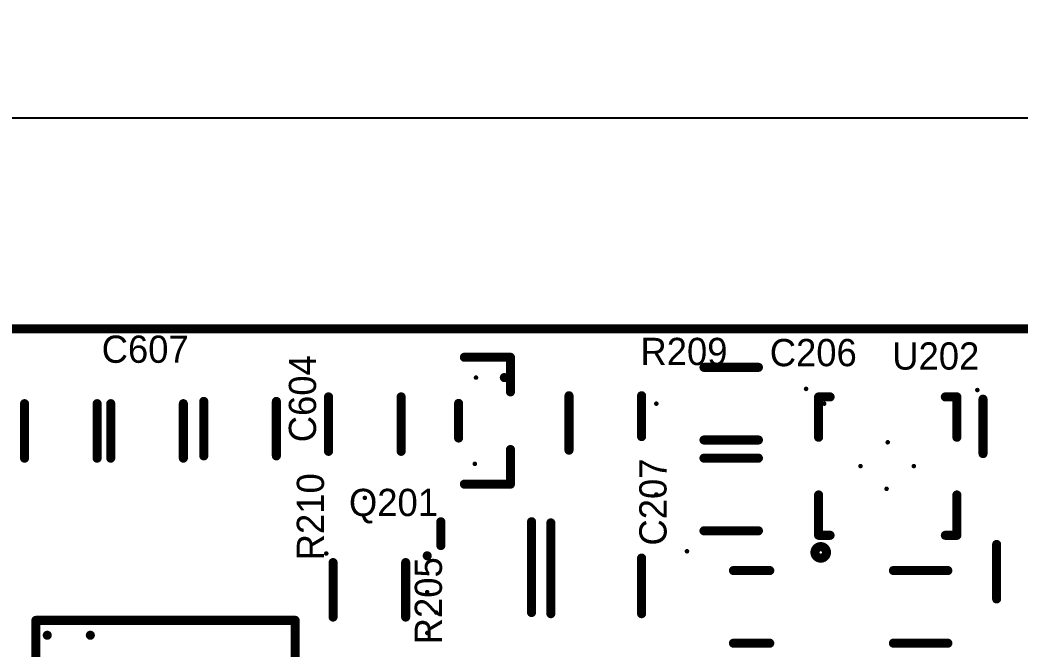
# Model space of a CAD drawing. Extents: x -22 to 197, y -17 to 116.
# Drawn here: x 107.65 to 129.69, y 68.19 to 82.07 of the extents above; entities that cross this region are included whole.
import ezdxf

# ---------------------------------------------------------------- set-up
doc = ezdxf.new("R2010")
doc.units = 0
doc.header["$MEASUREMENT"] = 0
doc.layers.get('0').update_dxf_attribs({"linetype": 'CONTINUOUS'})
doc.layers.get('DEFPOINTS').update_dxf_attribs({"linetype": 'CONTINUOUS'})
for name, color, linetype in [('DRILLDRAWING', 1, 'CONTINUOUS'), ('MECHANICAL1', 6, 'CONTINUOUS'), ('TOPOVERLAY', 2, 'CONTINUOUS')]:
    doc.layers.add(name, color=color, linetype=linetype)
doc.dimstyles.get("Standard").update_dxf_attribs({"dimtxt": 0.18, "dimasz": 0.18, "dimexe": 0.18, "dimexo": 0.0625, "dimgap": 0.09, "dimtad": 0, "dimtih": 1, "dimtoh": 1, "dimdec": 4, "dimzin": 0, "dimtxsty": 'STANDARD', "dimcen": 0.09, "dimazin": 3, "dimtfac": 1, "dimtdec": 4, "dimtofl": 0, "dimtmove": 0, "dimatfit": 3, "dimtolj": 1, "dimtzin": 0})

# ---------------------------------------------------------------- blocks, each defined once
blk = doc.blocks.new('*D1')
at = {"color": 0, "linetype": 'BYBLOCK'}
for p, q in [((92.05, 75.33), (92.05, 80.911)), ((185.05, 75.33), (185.05, 80.911)), ((93.05, 79.911), (184.05, 79.911))]:
    blk.add_line(p, q, dxfattribs=at)
for points in [[(93.05, 80.078), (93.05, 79.744), (92.05, 79.911)], [(184.05, 80.078), (184.05, 79.744), (185.05, 79.911)]]:
    blk.add_solid(points, dxfattribs=at)
at = {"layer": 'DEFPOINTS', "color": 0, "linetype": 'BYBLOCK'}
for p in [(185.05, 79.911), (92.05, 75.268), (185.05, 75.268)]:
    blk.add_point(p, dxfattribs=at)
at = {"color": 0, "linetype": 'BYBLOCK', "insert": (138.55, 81.411), "char_height": 1, "attachment_point": 5}
blk.add_mtext('\\A1;93.0', dxfattribs=at)

msp = doc.modelspace()

# ---------------------------------------------------------------- linework, layer by layer
at = {"layer": 'DRILLDRAWING', "const_width": 0.2}
msp.add_lwpolyline([(92.05, 75.268), (185.05, 75.268)], dxfattribs=at)
at = {"layer": 'DRILLDRAWING'}
for points, const_width in [([(118.275, 74.193, 1), (118.375, 74.193, 1)], 0.1), ([(117.675, 74.193, 1), (117.725, 74.193, 1)], 0.05), ([(124.95, 73.943, 1), (125, 73.943, 1)], 0.05), ([(128.725, 73.918, 1), (128.775, 73.918, 1)], 0.05), ([(121.65, 73.618, 1), (121.7, 73.618, 1)], 0.05), ([(125.35, 73.618, 1), (125.4, 73.618, 1)], 0.05), ([(125.175, 73.143, 1), (125.225, 73.143, 1)], 0.05), ([(126.75, 72.768, 1), (126.8, 72.768, 1)], 0.05), ([(117.65, 72.293, 1), (117.7, 72.293, 1)], 0.05), ([(126.15, 72.243, 1), (126.2, 72.243, 1)], 0.05), ([(127.325, 72.243, 1), (127.375, 72.243, 1)], 0.05), ([(121.65, 71.618, 1), (121.7, 71.618, 1)], 0.05), ([(126.725, 71.743, 1), (126.775, 71.743, 1)], 0.05), ([(115.225, 71.543, 1), (115.275, 71.543, 1)], 0.05), ([(114.375, 70.318, 1), (114.425, 70.318, 1)], 0.05), ([(116.575, 70.268, 1), (116.675, 70.268, 1)], 0.1), ([(122.325, 70.368, 1), (122.375, 70.368, 1)], 0.05), ([(116.6, 69.468, 1), (116.65, 69.468, 1)], 0.05), ([(116.8, 69.018, 1), (116.85, 69.018, 1)], 0.05), ([(108.2, 68.518, 1), (108.3, 68.518, 1)], 0.1), ([(109.15, 68.518, 1), (109.25, 68.518, 1)], 0.1), ([(116.6, 68.568, 1), (116.65, 68.568, 1)], 0.05)]:
    msp.add_lwpolyline(points, format="xyb", close=True, dxfattribs=dict(at, const_width=const_width))
at = {"layer": 'MECHANICAL1', "const_width": 0.2}
msp.add_lwpolyline([(92.05, 75.268), (185.05, 75.268)], dxfattribs=at)
at = {"layer": 'TOPOVERLAY', "const_width": 0.2}
for points in [[(117.444, 74.64), (118.46, 74.64)], [(118.46, 73.878), (118.46, 74.64)], [(122.725, 74.418), (123.925, 74.418)], [(114.45, 72.568), (114.45, 73.768)], [(116.05, 72.568), (116.05, 73.768)], [(119.75, 72.593), (119.75, 73.793)], [(121.35, 72.893), (121.35, 73.793)], [(125.251, 73.767), (125.505, 73.767)], [(125.251, 72.878), (125.251, 73.767)], [(128.045, 73.767), (128.299, 73.767)], [(128.299, 72.878), (128.299, 73.767)], [(107.75, 72.418), (107.75, 73.618)], [(109.35, 72.418), (109.35, 73.618)], [(109.65, 72.418), (109.65, 73.618)], [(111.25, 72.418), (111.25, 73.618)], [(111.7, 72.468), (111.7, 73.668)], [(113.3, 72.468), (113.3, 73.668)], [(117.317, 72.862), (117.317, 73.624)], [(128.875, 72.518), (128.875, 73.718)], [(122.725, 72.818), (123.925, 72.818)], [(118.46, 71.846), (118.46, 72.608)], [(122.725, 72.418), (123.925, 72.418)], [(117.444, 71.846), (118.46, 71.846)], [(125.251, 70.719), (125.251, 71.608)], [(128.299, 70.719), (128.299, 71.608)], [(116.925, 70.493), (116.925, 71.018)], [(118.925, 69.018), (118.925, 71.018)], [(119.35, 68.993), (119.35, 70.993)], [(122.725, 70.818), (123.925, 70.818)], [(125.251, 70.719), (125.505, 70.719)], [(128.045, 70.719), (128.299, 70.719)], [(129.175, 69.318), (129.175, 70.518)], [(121.35, 68.993), (121.35, 70.218)], [(114.55, 68.918), (114.55, 70.118)], [(116.15, 68.918), (116.15, 70.118)], [(123.375, 69.943), (124.175, 69.943)], [(126.9, 69.943), (128.1, 69.943)], [(108, 68.846), (113.715, 68.846)], [(108, 65.29), (108, 68.846)], [(113.715, 67.576), (113.715, 68.846)], [(123.375, 68.343), (124.175, 68.343)], [(126.9, 68.343), (128.1, 68.343)]]:
    msp.add_lwpolyline(points, dxfattribs=at)
at = {"layer": 'TOPOVERLAY'}
for points, const_width in [([(117.394, 74.64, 1), (117.494, 74.64, 1)], 0.1), ([(118.41, 74.64, 1), (118.51, 74.64, 1)], 0.1), ([(118.41, 74.64, 1), (118.51, 74.64, 1)], 0.1), ([(122.675, 74.418, 1), (122.775, 74.418, 1)], 0.1), ([(123.875, 74.418, 1), (123.975, 74.418, 1)], 0.1), ([(114.4, 73.768, 1), (114.5, 73.768, 1)], 0.1), ([(116, 73.768, 1), (116.1, 73.768, 1)], 0.1), ([(118.41, 73.878, 1), (118.51, 73.878, 1)], 0.1), ([(119.7, 73.793, 1), (119.8, 73.793, 1)], 0.1), ([(121.3, 73.793, 1), (121.4, 73.793, 1)], 0.1), ([(125.201, 73.767, 1), (125.301, 73.767, 1)], 0.1), ([(125.201, 73.767, 1), (125.301, 73.767, 1)], 0.1), ([(125.455, 73.767, 1), (125.555, 73.767, 1)], 0.1), ([(127.995, 73.767, 1), (128.095, 73.767, 1)], 0.1), ([(128.249, 73.767, 1), (128.349, 73.767, 1)], 0.1), ([(128.249, 73.767, 1), (128.349, 73.767, 1)], 0.1), ([(107.7, 73.618, 1), (107.8, 73.618, 1)], 0.1), ([(109.3, 73.618, 1), (109.4, 73.618, 1)], 0.1), ([(109.6, 73.618, 1), (109.7, 73.618, 1)], 0.1), ([(111.2, 73.618, 1), (111.3, 73.618, 1)], 0.1), ([(111.65, 73.668, 1), (111.75, 73.668, 1)], 0.1), ([(113.25, 73.668, 1), (113.35, 73.668, 1)], 0.1), ([(117.267, 73.624, 1), (117.367, 73.624, 1)], 0.1), ([(128.825, 73.718, 1), (128.925, 73.718, 1)], 0.1), ([(117.267, 72.862, 1), (117.367, 72.862, 1)], 0.1), ([(121.3, 72.893, 1), (121.4, 72.893, 1)], 0.1), ([(125.201, 72.878, 1), (125.301, 72.878, 1)], 0.1), ([(128.249, 72.878, 1), (128.349, 72.878, 1)], 0.1), ([(122.675, 72.818, 1), (122.775, 72.818, 1)], 0.1), ([(123.875, 72.818, 1), (123.975, 72.818, 1)], 0.1), ([(107.7, 72.418, 1), (107.8, 72.418, 1)], 0.1), ([(109.3, 72.418, 1), (109.4, 72.418, 1)], 0.1), ([(109.6, 72.418, 1), (109.7, 72.418, 1)], 0.1), ([(111.2, 72.418, 1), (111.3, 72.418, 1)], 0.1), ([(111.65, 72.468, 1), (111.75, 72.468, 1)], 0.1), ([(113.25, 72.468, 1), (113.35, 72.468, 1)], 0.1), ([(114.4, 72.568, 1), (114.5, 72.568, 1)], 0.1), ([(116, 72.568, 1), (116.1, 72.568, 1)], 0.1), ([(118.41, 72.608, 1), (118.51, 72.608, 1)], 0.1), ([(119.7, 72.593, 1), (119.8, 72.593, 1)], 0.1), ([(122.675, 72.418, 1), (122.775, 72.418, 1)], 0.1), ([(123.875, 72.418, 1), (123.975, 72.418, 1)], 0.1), ([(128.825, 72.518, 1), (128.925, 72.518, 1)], 0.1), ([(117.394, 71.846, 1), (117.494, 71.846, 1)], 0.1), ([(118.41, 71.846, 1), (118.51, 71.846, 1)], 0.1), ([(118.41, 71.846, 1), (118.51, 71.846, 1)], 0.1), ([(125.201, 71.608, 1), (125.301, 71.608, 1)], 0.1), ([(128.249, 71.608, 1), (128.349, 71.608, 1)], 0.1), ([(116.875, 71.018, 1), (116.975, 71.018, 1)], 0.1), ([(118.875, 71.018, 1), (118.975, 71.018, 1)], 0.1), ([(119.3, 70.993, 1), (119.4, 70.993, 1)], 0.1), ([(122.675, 70.818, 1), (122.775, 70.818, 1)], 0.1), ([(123.875, 70.818, 1), (123.975, 70.818, 1)], 0.1), ([(125.201, 70.719, 1), (125.301, 70.719, 1)], 0.1), ([(125.201, 70.719, 1), (125.301, 70.719, 1)], 0.1), ([(125.455, 70.719, 1), (125.555, 70.719, 1)], 0.1), ([(127.995, 70.719, 1), (128.095, 70.719, 1)], 0.1), ([(128.249, 70.719, 1), (128.349, 70.719, 1)], 0.1), ([(128.249, 70.719, 1), (128.349, 70.719, 1)], 0.1), ([(116.875, 70.493, 1), (116.975, 70.493, 1)], 0.1), ([(125.425, 70.343, 1), (125.171, 70.343, 1)], 0.2), ([(129.125, 70.518, 1), (129.225, 70.518, 1)], 0.1), ([(121.3, 70.218, 1), (121.4, 70.218, 1)], 0.1), ([(125.121, 70.343, 1), (125.221, 70.343, 1)], 0.1), ([(125.375, 70.343, 1), (125.475, 70.343, 1)], 0.1), ([(114.5, 70.118, 1), (114.6, 70.118, 1)], 0.1), ([(116.1, 70.118, 1), (116.2, 70.118, 1)], 0.1), ([(123.325, 69.943, 1), (123.425, 69.943, 1)], 0.1), ([(124.125, 69.943, 1), (124.225, 69.943, 1)], 0.1), ([(126.85, 69.943, 1), (126.95, 69.943, 1)], 0.1), ([(128.05, 69.943, 1), (128.15, 69.943, 1)], 0.1), ([(129.125, 69.318, 1), (129.225, 69.318, 1)], 0.1), ([(114.5, 68.918, 1), (114.6, 68.918, 1)], 0.1), ([(116.1, 68.918, 1), (116.2, 68.918, 1)], 0.1), ([(118.875, 69.018, 1), (118.975, 69.018, 1)], 0.1), ([(119.3, 68.993, 1), (119.4, 68.993, 1)], 0.1), ([(121.3, 68.993, 1), (121.4, 68.993, 1)], 0.1), ([(107.95, 68.846, 1), (108.05, 68.846, 1)], 0.1), ([(107.95, 68.846, 1), (108.05, 68.846, 1)], 0.1), ([(113.665, 68.846, 1), (113.765, 68.846, 1)], 0.1), ([(113.665, 68.846, 1), (113.765, 68.846, 1)], 0.1), ([(123.325, 68.343, 1), (123.425, 68.343, 1)], 0.1), ([(124.125, 68.343, 1), (124.225, 68.343, 1)], 0.1), ([(126.85, 68.343, 1), (126.95, 68.343, 1)], 0.1), ([(128.05, 68.343, 1), (128.15, 68.343, 1)], 0.1)]:
    msp.add_lwpolyline(points, format="xyb", close=True, dxfattribs=dict(at, const_width=const_width))

# ---------------------------------------------------------------- texts
for s, rotation, p in [('C607', 360, (109.45, 74.518)), ('R209', 360, (121.325, 74.468)), ('C206', 360, (124.175, 74.443)), ('U202', 360, (126.875, 74.368)), ('C604', 90, (114.175, 72.768)), ('C207', 90, (121.9, 70.493)), ('R210', 90, (114.35, 70.168)), ('Q201', 360, (114.9, 71.143)), ('R205', 90, (116.95, 68.318))]:
    msp.add_text(s, height=0.6, rotation=rotation, dxfattribs=at).set_placement(p)

# ---------------------------------------------------------------- dimensions: what is measured, and where the dimension line sits
at = {"linetype": 'CONTINUOUS'}
dim = msp.add_linear_dim(base=(185.05, 79.911), p1=(92.05, 75.268), p2=(185.05, 75.268), dimstyle='STANDARD', override={"dimtxt": 1, "dimasz": 1, "dimexe": 1, "dimgap": 1, "dimtad": 1, "dimtih": 0, "dimtoh": 0, "dimdec": 1, "dimtdec": 1, "dimtofl": 1}, dxfattribs=at)
dim.commit()
dim.dimension.update_dxf_attribs({"geometry": '*D1', "text_midpoint": (138.55, 81.411)})

doc.saveas('drawing.dxf')
